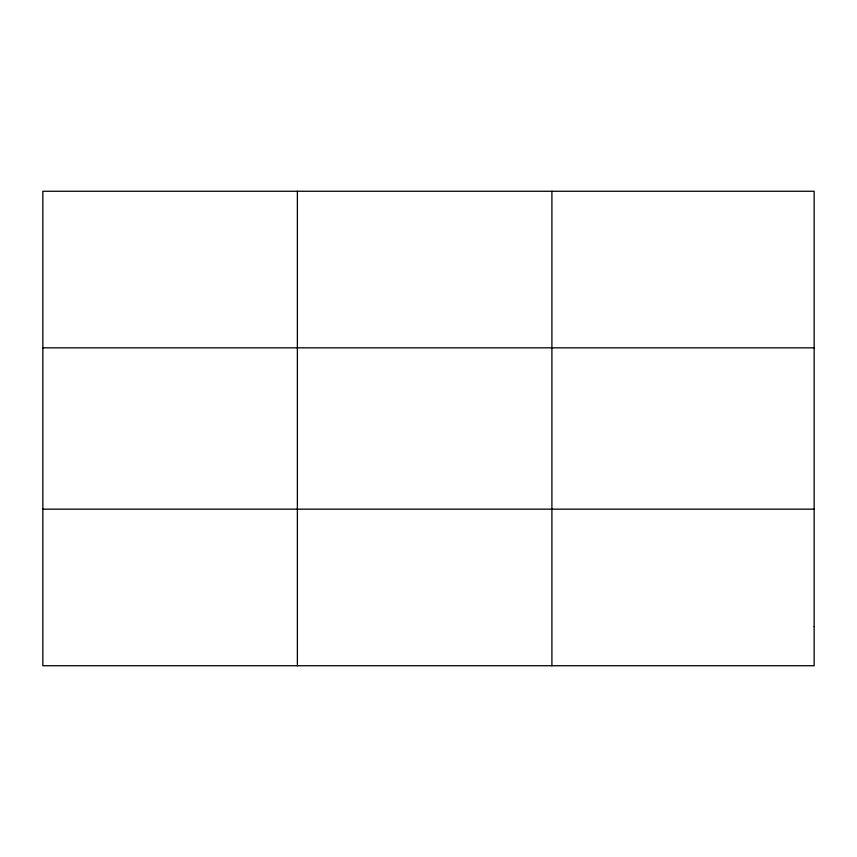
<?xml version="1.0" encoding="UTF-8"?>
<svg xmlns="http://www.w3.org/2000/svg" width="857" height="857" viewBox="0 0 857 857"><rect width="100%" height="100%" fill="white"/><g stroke="black" fill="none" stroke-linecap="round" stroke-linejoin="round"><path stroke-width="1.29" d="M297.379 191.261L297.379 665.739M551.908 191.261L551.908 665.739M42.85 347.835L814.15 347.835M42.85 509.165L814.15 509.165M814.15 626.596L814.15 665.739L42.85 665.739L42.85 191.261L814.15 191.261L814.15 626.596"/></g></svg>
